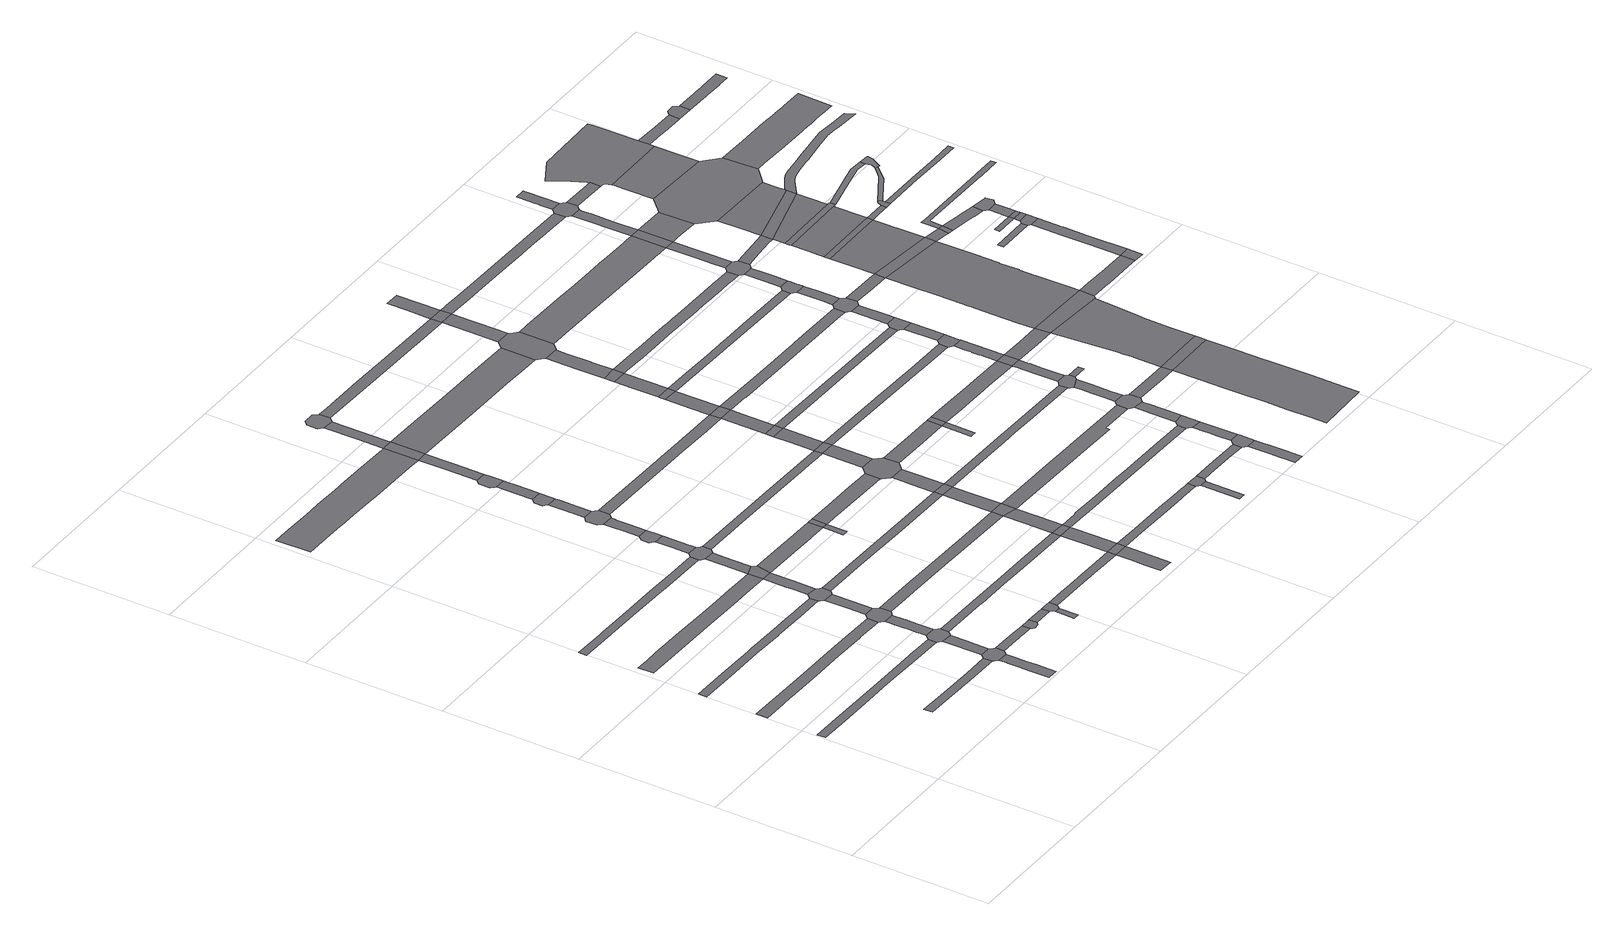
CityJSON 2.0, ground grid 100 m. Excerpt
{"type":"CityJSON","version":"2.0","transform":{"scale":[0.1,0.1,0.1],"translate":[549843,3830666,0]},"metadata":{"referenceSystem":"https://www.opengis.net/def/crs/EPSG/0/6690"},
"CityObjects":{
"road1":{"type":"Road","attributes":{"RoadStructureAttribute.sectionType":"1"},"geometry":[{"type":"MultiSurface","lod":"1","boundaries":[[[0,1,2,3,4,5,6,7,8,9,10,11,12,13,14,15]]]}]},
"road2":{"type":"Road","attributes":{"RoadStructureAttribute.sectionType":"1"},"geometry":[{"type":"MultiSurface","lod":"1","boundaries":[[[16,17,18,19,20,21,22,23,24,25,26,27,28,29,30,31,32,33]]]}]},
"road3":{"type":"Road","attributes":{"RoadStructureAttribute.sectionType":"1"},"geometry":[{"type":"MultiSurface","lod":"1","boundaries":[[[34,35,36,37,38,39,40,41,42]]]}]},
"road4":{"type":"Road","attributes":{"RoadStructureAttribute.sectionType":"1"},"geometry":[{"type":"MultiSurface","lod":"1","boundaries":[[[43,44,45,46,47,48,49,50,51,52,53,54,55,56,57,58,59,60,61,62,63,64,65]]]}]},
"road5":{"type":"Road","attributes":{"RoadStructureAttribute.sectionType":"1"},"geometry":[{"type":"MultiSurface","lod":"1","boundaries":[[[66,67,68,69,70,71,72,73,74,75,76,77,78,79,80,81,82,83]]]}]},
"road6":{"type":"Road","attributes":{"RoadStructureAttribute.sectionType":"1"},"geometry":[{"type":"MultiSurface","lod":"1","boundaries":[[[84,85,86,87,88,89,90,91,92,93,94,95,96,97,98]]]}]},
"road7":{"type":"Road","attributes":{"RoadStructureAttribute.sectionType":"1"},"geometry":[{"type":"MultiSurface","lod":"1","boundaries":[[[99,100,101,102,103,104,105,106,107,108,109,110,111,112]]]}]},
"road8":{"type":"Road","geometry":[{"type":"MultiSurface","lod":"1","boundaries":[[[113,114,42,41,115,116,99,112,117,118,119,120,121,122,123]]]}]},
"road9":{"type":"Road","attributes":{"RoadStructureAttribute.sectionType":"1"},"geometry":[{"type":"MultiSurface","lod":"1","boundaries":[[[124,125,126,127,113,123,128,129,130]]]}]},
"road10":{"type":"Road","geometry":[{"type":"MultiSurface","lod":"1","boundaries":[[[131,132,15,14,133,134,124,130,135,136,137,138,139]]]}]},
"road11":{"type":"Road","attributes":{"RoadStructureAttribute.sectionType":"1"},"geometry":[{"type":"MultiSurface","lod":"1","boundaries":[[[140,141,142,143,144,145,146,147,148,149,150,131,139,151,152,153,154,155,156]]]}]},
"road12":{"type":"Road","attributes":{"RoadStructureAttribute.sectionType":"1"},"geometry":[{"type":"MultiSurface","lod":"1","boundaries":[[[157,120,119,158,159,160,161]]]}]},
"road13":{"type":"Road","geometry":[{"type":"MultiSurface","lod":"1","boundaries":[[[162,163,33,32,164,140,156,165,166,167]]]}]},
"road14":{"type":"Road","attributes":{"RoadStructureAttribute.sectionType":"1"},"geometry":[{"type":"MultiSurface","lod":"1","boundaries":[[[168,169,170,162,167,171,172,173]]]}]},
"road15":{"type":"Road","geometry":[{"type":"MultiSurface","lod":"1","boundaries":[[[174,175,176,65,64,177,178,168,173,179,180,181,182,183,184]]]}]},
"road16":{"type":"Road","geometry":[{"type":"MultiSurface","lod":"1","boundaries":[[[185,161,160,186,187,188,189,190]]]}]},
"road17":{"type":"Road","attributes":{"RoadStructureAttribute.sectionType":"1"},"geometry":[{"type":"MultiSurface","lod":"1","boundaries":[[[82,191,192,193,194,174,184,195,196]]]}]},
"road18":{"type":"Road","attributes":{"RoadStructureAttribute.sectionType":"1"},"geometry":[{"type":"MultiSurface","lod":"1","boundaries":[[[190,189,197,198]]]}]},
"road19":{"type":"Road","geometry":[{"type":"MultiSurface","lod":"1","boundaries":[[[199,83,82,196,200]]]}]},
"road20":{"type":"Road","attributes":{"RoadStructureAttribute.sectionType":"1"},"geometry":[{"type":"MultiSurface","lod":"1","boundaries":[[[201,202,203,83,199,204,205]]]}]},
"road21":{"type":"Road","geometry":[{"type":"MultiSurface","lod":"1","boundaries":[[[206,207,208,209]]]}]},
"road22":{"type":"Road","attributes":{"function":"3","RoadStructureAttribute.sectionType":"1"},"geometry":[{"type":"MultiSurface","lod":"1","boundaries":[[[210,211,212,213,214,215,216,217,218,219,220,221,222,223,224,225,226,227,228,229,230,231,232,233]]]}]},
"road23":{"type":"Road","geometry":[{"type":"MultiSurface","lod":"1","boundaries":[[[234,235,98,97,236,201,205,237,238,239,240,241]]]}]},
"road24":{"type":"Road","geometry":[{"type":"MultiSurface","lod":"1","boundaries":[[[242,198,197,243,206,209,244,245]]]}]},
"road25":{"type":"Road","attributes":{"RoadStructureAttribute.sectionType":"1"},"geometry":[{"type":"MultiSurface","lod":"1","boundaries":[[[246,247,248,249,250,234,241]]]}]},
"road26":{"type":"Road","geometry":[{"type":"MultiSurface","lod":"1","boundaries":[[[251,252,253,254,255,249,248,256,257]]]}]},
"road27":{"type":"Road","attributes":{"RoadStructureAttribute.sectionType":"1"},"geometry":[{"type":"MultiSurface","lod":"1","boundaries":[[[258,259,260,251,257,261,262,263,264]]]}]},
"road28":{"type":"Road","attributes":{"RoadStructureAttribute.sectionType":"1"},"geometry":[{"type":"MultiSurface","lod":"1","boundaries":[[[265,266,267,268,137,136,269,270,271,272,273,274,275,276]]]}]},
"road29":{"type":"Road","attributes":{"RoadStructureAttribute.sectionType":"1"},"geometry":[{"type":"MultiSurface","lod":"1","boundaries":[[[277,278,200,196,279,280,281,282,283,284]]]}]},
"road30":{"type":"Road","geometry":[{"type":"MultiSurface","lod":"1","boundaries":[[[285,286,287,258,264,288,289,290]]]}]},
"road31":{"type":"Road","attributes":{"RoadStructureAttribute.sectionType":"1"},"geometry":[{"type":"MultiSurface","lod":"1","boundaries":[[[291,292,293,294,295,285,290,296,297,298]]]}]},
"road32":{"type":"Road","geometry":[{"type":"MultiSurface","lod":"1","boundaries":[[[299,300,301,302,303,291,298,304,305]]]}]},
"road33":{"type":"Road","attributes":{"RoadStructureAttribute.sectionType":"1"},"geometry":[{"type":"MultiSurface","lod":"1","boundaries":[[[306,307,308,309,310,311,166,165,312,313,314,315,316,317]]]}]},
"road34":{"type":"Road","attributes":{"RoadStructureAttribute.sectionType":"1"},"geometry":[{"type":"MultiSurface","lod":"1","boundaries":[[[318,319,320,321,322,323,324,245,244,325,326,327,328,329]]]}]},
"road35":{"type":"Road","attributes":{"RoadStructureAttribute.sectionType":"1"},"geometry":[{"type":"MultiSurface","lod":"1","boundaries":[[[330,331,299,305,332,333,334,335]]]}]},
"road36":{"type":"Road","geometry":[{"type":"MultiSurface","lod":"1","boundaries":[[[336,337,338,339,340,341,342,330,335]]]}]},
"road37":{"type":"Road","attributes":{"RoadStructureAttribute.sectionType":"1"},"geometry":[{"type":"MultiSurface","lod":"1","boundaries":[[[343,344,345,346,347,348,182,181,349,350,351,352,353,354]]]}]},
"road38":{"type":"Road","geometry":[{"type":"MultiSurface","lod":"1","boundaries":[[[283,355,356,357,358]]]}]},
"road39":{"type":"Road","attributes":{"RoadStructureAttribute.sectionType":"1"},"geometry":[{"type":"MultiSurface","lod":"1","boundaries":[[[232,359,360,361,339,338,362,363,364,365,366,367]]]}]},
"road40":{"type":"Road","geometry":[{"type":"MultiSurface","lod":"1","boundaries":[[[284,283,358,368]]]}]},
"road41":{"type":"Road","geometry":[{"type":"MultiSurface","lod":"1","boundaries":[[[233,232,367,369]]]}]},
"road42":{"type":"Road","attributes":{"RoadStructureAttribute.sectionType":"1"},"geometry":[{"type":"MultiSurface","lod":"1","boundaries":[[[370,371,372,373,374,239,238,375,376,377,378,379,380,381]]]}]},
"road43":{"type":"Road","attributes":{"function":"2","RoadStructureAttribute.sectionType":"1"},"geometry":[{"type":"MultiSurface","lod":"1","boundaries":[[[328,382,383,384,385,386,387,388]]]}]},
"road44":{"type":"Road","attributes":{"RoadStructureAttribute.sectionType":"1"},"geometry":[{"type":"MultiSurface","lod":"1","boundaries":[[[389,390,233,369,391,392,393]]]}]},
"road45":{"type":"Road","geometry":[{"type":"MultiSurface","lod":"1","boundaries":[[[329,328,388,394]]]}]},
"road46":{"type":"Road","geometry":[{"type":"MultiSurface","lod":"1","boundaries":[[[395,396,397,398,399,389,393,400,401,402]]]}]},
"road47":{"type":"Road","attributes":{"function":"2","RoadStructureAttribute.sectionType":"1"},"geometry":[{"type":"MultiSurface","lod":"1","boundaries":[[[275,403,404,329,394,405,406,407]]]}]},
"road48":{"type":"Road","attributes":{"RoadStructureAttribute.sectionType":"1"},"geometry":[{"type":"MultiSurface","lod":"1","boundaries":[[[408,409,410,411,412,368,358,413,414,415,416,417]]]}]},
"road49":{"type":"Road","geometry":[{"type":"MultiSurface","lod":"1","boundaries":[[[276,275,407,418]]]}]},
"road50":{"type":"Road","attributes":{"RoadStructureAttribute.sectionType":"1"},"geometry":[{"type":"MultiSurface","lod":"1","boundaries":[[[419,420,421,289,288,422,423,424,425,426,427,428,429,430]]]}]},
"road51":{"type":"Road","attributes":{"function":"2","RoadStructureAttribute.sectionType":"1"},"geometry":[{"type":"MultiSurface","lod":"1","boundaries":[[[316,431,432,276,418,433,434,435,436,437]]]}]},
"road52":{"type":"Road","geometry":[{"type":"MultiSurface","lod":"1","boundaries":[[[317,316,437,438]]]}]},
"road53":{"type":"Road","attributes":{"function":"2","RoadStructureAttribute.sectionType":"1"},"geometry":[{"type":"MultiSurface","lod":"1","boundaries":[[[353,439,317,438,440,441,442,443]]]}]},
"road54":{"type":"Road","geometry":[{"type":"MultiSurface","lod":"1","boundaries":[[[354,353,443,444]]]}]},
"road55":{"type":"Road","attributes":{"function":"2","RoadStructureAttribute.sectionType":"1"},"geometry":[{"type":"MultiSurface","lod":"1","boundaries":[[[445,446,447,354,444,448,449]]]}]},
"road56":{"type":"Road","attributes":{"RoadStructureAttribute.sectionType":"1"},"geometry":[{"type":"MultiSurface","lod":"1","boundaries":[[[450,451,452,453,454,455,394,388,456,457,458,459,460,461,462,463,464,465,466,467]]]}]},
"road57":{"type":"Road","geometry":[{"type":"MultiSurface","lod":"1","boundaries":[[[468,417,416,469,470,445,449,471,472,473,474,475,476,477]]]}]},
"road58":{"type":"Road","attributes":{"function":"3","RoadStructureAttribute.sectionType":"1"},"geometry":[{"type":"MultiSurface","lod":"1","boundaries":[[[478,479,480,369,367,481,482,483,484,485,486,487]]]}]},
"road59":{"type":"Road","attributes":{"function":"2","RoadStructureAttribute.sectionType":"1"},"geometry":[{"type":"MultiSurface","lod":"1","boundaries":[[[380,488,468,477,489,490]]]}]},
"road60":{"type":"Road","geometry":[{"type":"MultiSurface","lod":"1","boundaries":[[[491,381,380,490]]]}]},
"road61":{"type":"Road","attributes":{"function":"2","RoadStructureAttribute.sectionType":"1"},"geometry":[{"type":"MultiSurface","lod":"1","boundaries":[[[492,493,494,495,496,497,381,491]]]}]},
"road62":{"type":"Road","geometry":[{"type":"MultiSurface","lod":"1","boundaries":[[[498,499,495,494]]]}]},
"road63":{"type":"Road","attributes":{"RoadStructureAttribute.sectionType":"1"},"geometry":[{"type":"MultiSurface","lod":"1","boundaries":[[[500,501,502,503,504,505,401,400,506,507,508,509,510,511,512,513]]]}]},
"road64":{"type":"Road","attributes":{"function":"2","RoadStructureAttribute.sectionType":"1"},"geometry":[{"type":"MultiSurface","lod":"1","boundaries":[[[429,514,499,498,515,516,517]]]}]},
"road65":{"type":"Road","attributes":{"RoadStructureAttribute.sectionType":"1"},"geometry":[{"type":"MultiSurface","lod":"1","boundaries":[[[518,519,520,521,522,523,524,418,407,525,526,527,528,529]]]}]},
"road66":{"type":"Road","geometry":[{"type":"MultiSurface","lod":"1","boundaries":[[[430,429,517,530]]]}]},
"road67":{"type":"Road","attributes":{"RoadStructureAttribute.sectionType":"1"},"geometry":[{"type":"MultiSurface","lod":"1","boundaries":[[[531,532,533,534,535]]]}]},
"road68":{"type":"Road","attributes":{"RoadStructureAttribute.sectionType":"1"},"geometry":[{"type":"MultiSurface","lod":"1","boundaries":[[[536,474,473,537,538,539,540]]]}]},
"road69":{"type":"Road","geometry":[{"type":"MultiSurface","lod":"1","boundaries":[[[541,542,543,467,466,531,535,544,545]]]}]},
"road70":{"type":"Road","attributes":{"function":"2","RoadStructureAttribute.sectionType":"1"},"geometry":[{"type":"MultiSurface","lod":"1","boundaries":[[[546,547,430,530,548,549,550]]]}]},
"road71":{"type":"Road","attributes":{"RoadStructureAttribute.sectionType":"1"},"geometry":[{"type":"MultiSurface","lod":"1","boundaries":[[[551,552,553,554,555,556,557,558,438,437,559,560,561,562,563,564,565]]]}]},
"road72":{"type":"Road","geometry":[{"type":"MultiSurface","lod":"1","boundaries":[[[566,567,546,550,568]]]}]},
"road73":{"type":"Road","attributes":{"function":"2","RoadStructureAttribute.sectionType":"1"},"geometry":[{"type":"MultiSurface","lod":"1","boundaries":[[[569,570,571,566,568]]]}]},
"road74":{"type":"Road","geometry":[{"type":"MultiSurface","lod":"1","boundaries":[[[539,572,573,574,575]]]}]},
"road75":{"type":"Road","geometry":[{"type":"MultiSurface","lod":"1","boundaries":[[[576,577,570,569]]]}]},
"road76":{"type":"Road","attributes":{"RoadStructureAttribute.sectionType":"1"},"geometry":[{"type":"MultiSurface","lod":"1","boundaries":[[[578,579,580,581,582,444,443,583,584,585,586,587,588]]]}]},
"road77":{"type":"Road","geometry":[{"type":"MultiSurface","lod":"1","boundaries":[[[540,539,575,589]]]}]},
"road78":{"type":"Road","attributes":{"function":"2","RoadStructureAttribute.sectionType":"1"},"geometry":[{"type":"MultiSurface","lod":"1","boundaries":[[[590,591,577,576,592,593,594,595]]]}]},
"road79":{"type":"Road","attributes":{"RoadStructureAttribute.sectionType":"1"},"geometry":[{"type":"MultiSurface","lod":"1","boundaries":[[[596,545,544,597,598,599,600]]]}]},
"road80":{"type":"Road","geometry":[{"type":"MultiSurface","lod":"1","boundaries":[[[601,602,487,486,603,604,590,595,605,606,607,608,609,610,611,612]]]}]},
"road81":{"type":"Road","attributes":{"RoadStructureAttribute.sectionType":"1"},"geometry":[{"type":"MultiSurface","lod":"1","boundaries":[[[613,614,615,616,491,490,617,618,619,620,621]]]}]},
"road82":{"type":"Road","attributes":{"function":"2","RoadStructureAttribute.sectionType":"1"},"geometry":[{"type":"MultiSurface","lod":"1","boundaries":[[[512,622,601,612,623,624,625]]]}]},
"road83":{"type":"Road","attributes":{"RoadStructureAttribute.sectionType":"1"},"geometry":[{"type":"MultiSurface","lod":"1","boundaries":[[[626,627,628,629,630,631,632,633,634,635,636]]]}]},
"road84":{"type":"Road","geometry":[{"type":"MultiSurface","lod":"1","boundaries":[[[637,638,639,640,600,599,641,631,630]]]}]},
"road85":{"type":"Road","geometry":[{"type":"MultiSurface","lod":"1","boundaries":[[[513,512,625,642]]]}]},
"road86":{"type":"Road","attributes":{"RoadStructureAttribute.sectionType":"1"},"geometry":[{"type":"MultiSurface","lod":"1","boundaries":[[[643,644,645,646,498,494,647,648,649,650,651,652]]]}]},
"road87":{"type":"Road","attributes":{"function":"2","RoadStructureAttribute.sectionType":"1"},"geometry":[{"type":"MultiSurface","lod":"1","boundaries":[[[653,654,513,642,655,656,657]]]}]},
"road88":{"type":"Road","attributes":{"RoadStructureAttribute.sectionType":"1"},"geometry":[{"type":"MultiSurface","lod":"1","boundaries":[[[658,659,660,661,639,638,662,663,664]]]}]},
"road89":{"type":"Road","attributes":{"RoadStructureAttribute.sectionType":"1"},"geometry":[{"type":"MultiSurface","lod":"1","boundaries":[[[665,666,667,589,575,668,669,670,671,672,673,674,675,676,677,678]]]}]},
"road90":{"type":"Road","geometry":[{"type":"MultiSurface","lod":"1","boundaries":[[[679,680,681,529,528,682,658,664]]]}]},
"road91":{"type":"Road","attributes":{"RoadStructureAttribute.sectionType":"1"},"geometry":[{"type":"MultiSurface","lod":"1","boundaries":[[[683,684,685,686,687,688,530,517,689,690,691,692,693,694,695,696]]]}]},
"road92":{"type":"Road","attributes":{"RoadStructureAttribute.sectionType":"1"},"geometry":[{"type":"MultiSurface","lod":"1","boundaries":[[[697,698,680,679,699,700,701,702,703,704]]]}]},
"road93":{"type":"Road","attributes":{"RoadStructureAttribute.sectionType":"1"},"geometry":[{"type":"MultiSurface","lod":"1","boundaries":[[[705,706,707,708,709,568,550,710,711,712,713]]]}]},
"road94":{"type":"Road","geometry":[{"type":"MultiSurface","lod":"1","boundaries":[[[714,715,716,565,564,697,704,717,718,719]]]}]},
"road95":{"type":"Road","attributes":{"RoadStructureAttribute.sectionType":"1"},"geometry":[{"type":"MultiSurface","lod":"1","boundaries":[[[720,721,722,723,724,725,726,727,728,729,714,719]]]}]},
"road96":{"type":"Road","attributes":{"RoadStructureAttribute.sectionType":"1"},"geometry":[{"type":"MultiSurface","lod":"1","boundaries":[[[730,731,732,733,734,735,736,737,738,739,740,741,742,743,744,745,576,569,746,747,748,749,750,751,752,753,754,755,756,757,758,759,760]]]}]},
"road97":{"type":"Road","geometry":[{"type":"MultiSurface","lod":"1","boundaries":[[[761,762,763,588,587,764,726,725,765,766,767,768,769]]]}]},
"road98":{"type":"Road","attributes":{"RoadStructureAttribute.sectionType":"1"},"geometry":[{"type":"MultiSurface","lod":"1","boundaries":[[[677,770,771,772,773,774,761,769,775,776,777,778,779,780]]]}]},
"road99":{"type":"Road","geometry":[{"type":"MultiSurface","lod":"1","boundaries":[[[781,782,767,766]]]}]},
"road100":{"type":"Road","geometry":[{"type":"MultiSurface","lod":"1","boundaries":[[[783,678,677,780,784,785]]]}]},
"road101":{"type":"Road","attributes":{"RoadStructureAttribute.sectionType":"1"},"geometry":[{"type":"MultiSurface","lod":"1","boundaries":[[[786,787,788,718,717,789,790,791,792,793]]]}]},
"road102":{"type":"Road","attributes":{"RoadStructureAttribute.sectionType":"1"},"geometry":[{"type":"MultiSurface","lod":"1","boundaries":[[[794,795,796,797,798,799,800,801,802,783,785]]]}]},
"road103":{"type":"Road","attributes":{"function":"3","RoadStructureAttribute.sectionType":"1"},"geometry":[{"type":"MultiSurface","lod":"1","boundaries":[[[803,804,805,806,807,808,809,810,811,812,813,814,609,608,815,816,817,818,819,820,821,822,823,824,825]]]}]},
"road104":{"type":"Road","geometry":[{"type":"MultiSurface","lod":"1","boundaries":[[[826,827,828,829,830,621,620,831,795,794]]]}]},
"road105":{"type":"Road","attributes":{"RoadStructureAttribute.sectionType":"1"},"geometry":[{"type":"MultiSurface","lod":"1","boundaries":[[[832,833,834,829,828]]]}]},
"road106":{"type":"Road","attributes":{"RoadStructureAttribute.sectionType":"1"},"geometry":[{"type":"MultiSurface","lod":"1","boundaries":[[[835,836,837,838,839,840,841,842,642,625,843,844,845,846,847,848,849,850,851,852]]]}]},
"road107":{"type":"Road","geometry":[{"type":"MultiSurface","lod":"1","boundaries":[[[853,854,855,652,651,856,834,833]]]}]},
"road108":{"type":"Road","attributes":{"function":"1"},"geometry":[{"type":"MultiSurface","lod":"1","boundaries":[[[857,858,859,860,861,862,863,792,864,865,866,867,868,869,870,871,872]]]}]},
"road109":{"type":"Road","attributes":{"RoadStructureAttribute.sectionType":"1"},"geometry":[{"type":"MultiSurface","lod":"1","boundaries":[[[873,784,780,874,875,876]]]}]},
"road110":{"type":"Road","attributes":{"RoadStructureAttribute.sectionType":"1"},"geometry":[{"type":"MultiSurface","lod":"1","boundaries":[[[877,854,853,878,879]]]}]},
"road111":{"type":"Road","geometry":[{"type":"MultiSurface","lod":"1","boundaries":[[[880,881,696,695,882,877,879,883,884,885]]]}]},
"road112":{"type":"Road","geometry":[{"type":"MultiSurface","lod":"1","boundaries":[[[886,887,793,792,863]]]}]},
"road113":{"type":"Road","attributes":{"RoadStructureAttribute.sectionType":"1"},"geometry":[{"type":"MultiSurface","lod":"1","boundaries":[[[888,889,890,891,880,885]]]}]},
"road114":{"type":"Road","geometry":[{"type":"MultiSurface","lod":"1","boundaries":[[[892,893,894,895,896,897,898,899,713,712,900,901,890,889]]]}]},
"road115":{"type":"Road","attributes":{"function":"1"},"geometry":[{"type":"MultiSurface","lod":"1","boundaries":[[[875,902,903,904,905,906,793,887,907,908,909,910,911,912,913]]]}]},
"road116":{"type":"Road","attributes":{"RoadStructureAttribute.sectionType":"1"},"geometry":[{"type":"MultiSurface","lod":"1","boundaries":[[[914,915,916,917,918,897,896]]]}]},
"road117":{"type":"Road","geometry":[{"type":"MultiSurface","lod":"1","boundaries":[[[919,920,921,922,760,759,917,916,923,924,925]]]}]},
"road118":{"type":"Road","attributes":{"RoadStructureAttribute.sectionType":"1"},"geometry":[{"type":"MultiSurface","lod":"1","boundaries":[[[926,927,884,883,928,929,930,931]]]}]},
"road119":{"type":"Road","geometry":[{"type":"MultiSurface","lod":"1","boundaries":[[[876,875,913,932,933]]]}]},
"road120":{"type":"Road","attributes":{"RoadStructureAttribute.sectionType":"1"},"geometry":[{"type":"MultiSurface","lod":"1","boundaries":[[[824,934,935,936,937,920,919,938,939]]]}]},
"road121":{"type":"Road","geometry":[{"type":"MultiSurface","lod":"1","boundaries":[[[825,824,939,940]]]}]},
"road122":{"type":"Road","attributes":{"RoadStructureAttribute.sectionType":"1"},"geometry":[{"type":"MultiSurface","lod":"1","boundaries":[[[941,942,925,924,943,944,945]]]}]},
"road123":{"type":"Road","attributes":{"function":"1"},"geometry":[{"type":"MultiSurface","lod":"1","boundaries":[[[946,947,948,949,950,951,952,953,876,933,954,955,956,957,958,959,960,961,962,963,964]]]}]},
"road124":{"type":"Road","attributes":{"RoadStructureAttribute.sectionType":"1"},"geometry":[{"type":"MultiSurface","lod":"1","boundaries":[[[965,966,967,968,969,970,825,940,971,972,973,974,975,976]]]}]},
"road125":{"type":"Road","attributes":{"function":"3","RoadStructureAttribute.sectionType":"1"},"geometry":[{"type":"MultiSurface","lod":"1","boundaries":[[[977,978,940,939,979,980,981,982,983]]]}]},
"road126":{"type":"Road","geometry":[{"type":"MultiSurface","lod":"1","boundaries":[[[984,852,851,965,976,985,986,987,988,989]]]}]},
"road127":{"type":"Road","geometry":[{"type":"MultiSurface","lod":"1","boundaries":[[[931,930,946,964,990]]]}]},
"road128":{"type":"Road","attributes":{"RoadStructureAttribute.sectionType":"1"},"geometry":[{"type":"MultiSurface","lod":"1","boundaries":[[[991,992,993,994,995,996,997,998,999,984,989]]]}]},
"road129":{"type":"Road","attributes":{"function":"1","RoadStructureAttribute.sectionType":"7"},"geometry":[{"type":"MultiSurface","lod":"1","boundaries":[[[1000,1001,931,990,1002,1003,1004,1005,1006,1007,1008]]]}]},
"road130":{"type":"Road","geometry":[{"type":"MultiSurface","lod":"1","boundaries":[[[1009,1000,1008,1010]]]}]},
"road131":{"type":"Road","attributes":{"RoadStructureAttribute.sectionType":"1"},"geometry":[{"type":"MultiSurface","lod":"1","boundaries":[[[1011,1012,987,986,1013,1014,1015]]]}]},
"road132":{"type":"Road","attributes":{"RoadStructureAttribute.sectionType":"1"},"geometry":[{"type":"MultiSurface","lod":"1","boundaries":[[[1016,1017,933,932,1018,1019,1020,1021,1022]]]}]},
"road133":{"type":"Road","attributes":{"function":"1"},"geometry":[{"type":"MultiSurface","lod":"1","boundaries":[[[1023,1024,1025,1026,1027,1028,1029,1030,1031,1009,1010]]]}]},
"road134":{"type":"Road","geometry":[{"type":"MultiSurface","lod":"1","boundaries":[[[1032,1033,1034,1035,1036,1037,1028,1027,1038,1039,1040]]]}]},
"road135":{"type":"Road","geometry":[{"type":"MultiSurface","lod":"1","boundaries":[[[1041,1042,945,1043,1036,1035]]]}]},
"road136":{"type":"Road","geometry":[{"type":"MultiSurface","lod":"1","boundaries":[[[1044,941,945,1042]]]}]},
"road137":{"type":"Road","attributes":{"function":"1","RoadStructureAttribute.sectionType":"7"},"geometry":[{"type":"MultiSurface","lod":"1","boundaries":[[[1045,1046,941,1044,1047,1048,1049]]]}]},
"road138":{"type":"Road","attributes":{"RoadStructureAttribute.sectionType":"1"},"geometry":[{"type":"MultiSurface","lod":"1","boundaries":[[[990,964,1050,1051,1052]]]}]},
"road139":{"type":"Road","geometry":[{"type":"MultiSurface","lod":"1","boundaries":[[[1052,1051,1053,1054]]]}]},
"road140":{"type":"Road","geometry":[{"type":"MultiSurface","lod":"1","boundaries":[[[1055,1056,1057,983,982,1058,1045,1049,1059,1060,1061]]]}]},
"road141":{"type":"Road","geometry":[{"type":"MultiSurface","lod":"1","boundaries":[[[1022,1021,1062,1063,1064,1065]]]}]},
"road142":{"type":"Road","attributes":{"RoadStructureAttribute.sectionType":"1"},"geometry":[{"type":"MultiSurface","lod":"1","boundaries":[[[1066,1067,1068,1069]]]}]},
"road143":{"type":"Road","attributes":{"RoadStructureAttribute.sectionType":"1"},"geometry":[{"type":"MultiSurface","lod":"1","boundaries":[[[1070,1071,1010,1008,1072,1073,1074,1075,1076]]]}]},
"road144":{"type":"Road","geometry":[{"type":"MultiSurface","lod":"1","boundaries":[[[1077,1078,1079,1080,1081,1082,1083,1084,1055,1061]]]}]},
"road145":{"type":"Road","geometry":[{"type":"MultiSurface","lod":"1","boundaries":[[[1085,1086,1087,1088,1089,1090,1091,1092,1093,1015,1014,1094,1095,1079,1078,1096,1097]]]}]},
"road146":{"type":"Road","attributes":{"RoadStructureAttribute.sectionType":"1"},"geometry":[{"type":"MultiSurface","lod":"1","boundaries":[[[1098,1099,1100,1101,1102,1103,1104,1105,1106,1107,1022,1065]]]}]},
"road147":{"type":"Road","attributes":{"RoadStructureAttribute.sectionType":"1"},"geometry":[{"type":"MultiSurface","lod":"1","boundaries":[[[1108,1109,1110,1111,1112,1054,1053,1113,1114,1115,1116,1117,1118,1119]]]}]},
"road148":{"type":"Road","geometry":[{"type":"MultiSurface","lod":"1","boundaries":[[[1120,1121,1122,1123,1124,1125]]]}]},
"road149":{"type":"Road","geometry":[{"type":"MultiSurface","lod":"1","boundaries":[[[1126,1127,1128,1129,1130,1131,1076,1075,1132,1133,1134,1135,1136,1137]]]}]},
"road150":{"type":"Road","geometry":[{"type":"MultiSurface","lod":"1","boundaries":[[[1138,1139,1140,1069,1068,1102,1101]]]}]},
"road151":{"type":"Road","attributes":{"RoadStructureAttribute.sectionType":"1"},"geometry":[{"type":"MultiSurface","lod":"1","boundaries":[[[1141,1125,1142,1139,1138]]]}]},
"road152":{"type":"Road","geometry":[{"type":"MultiSurface","lod":"1","boundaries":[[[1143,1120,1125,1141]]]}]},
"road153":{"type":"Road","attributes":{"RoadStructureAttribute.sectionType":"1"},"geometry":[{"type":"MultiSurface","lod":"1","boundaries":[[[1144,1145,1146,1147,1148,1149,1120,1143]]]}]},
"road154":{"type":"Road","attributes":{"RoadStructureAttribute.sectionType":"1"},"geometry":[{"type":"MultiSurface","lod":"1","boundaries":[[[1150,1151,1152,1040,1039,1153,1154,1155,1156,1157]]]}]},
"road155":{"type":"Road","geometry":[{"type":"MultiSurface","lod":"1","boundaries":[[[1158,1119,1118,1146,1145,1159,1160,1161]]]}]},
"road156":{"type":"Road","attributes":{"RoadStructureAttribute.sectionType":"1"},"geometry":[{"type":"MultiSurface","lod":"1","boundaries":[[[1162,1163,1164,1126,1137,1165,1166,1167,1168,1169]]]}]},
"road157":{"type":"Road","attributes":{"RoadStructureAttribute.sectionType":"1"},"geometry":[{"type":"MultiSurface","lod":"1","boundaries":[[[1170,1171,1172,1173,1174,1175,1052,1054,1176,1177,1178,1179,1180,1181,1182]]]}]},
"road158":{"type":"Road","attributes":{"RoadStructureAttribute.sectionType":"1"},"geometry":[{"type":"MultiSurface","lod":"1","boundaries":[[[1183,1184,1185,1186,1133,1132,1187,1188,1189,1190,1191]]]}]},
"road159":{"type":"Road","attributes":{"RoadStructureAttribute.sectionType":"1"},"geometry":[{"type":"MultiSurface","lod":"1","boundaries":[[[1192,1193,1194,1097,1096,1195,1196,1197,1198,1199,1200,1201]]]}]},
"road160":{"type":"Road","geometry":[{"type":"MultiSurface","lod":"1","boundaries":[[[1202,1203,1157,1156,1204,1205,1206,1207,1162,1169,1208,1209,1210,1211]]]}]},
"road161":{"type":"Road","attributes":{"RoadStructureAttribute.sectionType":"1"},"geometry":[{"type":"MultiSurface","lod":"1","boundaries":[[[1212,1213,1214,1215,1216,1217,1218,1219,1220,1221,1222,1223,1224,1225,1226,1227,1228,1229,1230,1044,1042,1231,1232,1233,1234,1235,1236,1237,1238,1239,1240,1241,1242,1243,1244,1245,1246,1247,1248,1249,1250,1251,1252]]]}]},
"road162":{"type":"Road","attributes":{"function":"3","RoadStructureAttribute.sectionType":"1"},"geometry":[{"type":"MultiSurface","lod":"1","boundaries":[[[1253,1254,1255,1256,1257,1258,1259,1260,1261,1262,1060,1059,1263,1264,1265,1266,1267,1268,1269,1270,1271,1272,1273,1274]]]}]},
"road163":{"type":"Road","geometry":[{"type":"MultiSurface","lod":"1","boundaries":[[[1275,1276,1277,1278,1201,1200,1279,1280]]]}]},
"road164":{"type":"Road","attributes":{"RoadStructureAttribute.sectionType":"1"},"geometry":[{"type":"MultiSurface","lod":"1","boundaries":[[[1281,1282,1283,1284,1280,1279,1285,1286,1287,1288,1289,1290,1291,1292,1293]]]}]}
},
"vertices":[
[1139,882,0],[1123,883,0],[971,884,0],[831,886,0],[541,890,0],[276,893,0],[20,896,0],[20,836,0],[244,833,0],[474,831,0],[727,829,0],[831,827,0],[1067,823,0],[1233,820,0],[1281,819,0],[1280,880,0],
[1064,1324,0],[831,1328,0],[828,1328,0],[826,1328,0],[512,1332,0],[198,1336,0],[15,1339,0],[15,1258,0],[198,1256,0],[273,1255,0],[289,1255,0],[536,1252,0],[574,1252,0],[827,1249,0],[1068,1245,0],[1079,1245,0],[1276,1242,0],[1276,1321,0],
[1095,477,0],[835,482,0],[610,488,0],[614,427,0],[835,421,0],[1042,418,0],[1218,416,0],[1289,414,0],[1282,476,0],
[1222,1742,0],[1154,1743,0],[1106,1744,0],[1096,1744,0],[1041,1745,0],[822,1747,0],[615,1751,0],[560,1752,0],[549,1752,0],[527,1753,0],[470,1753,0],[467,1754,0],[281,1757,0],[11,1760,0],[11,1700,0],[286,1696,0],[580,1692,0],[823,1687,0],[825,1687,0],[827,1687,0],[1074,1683,0],[1276,1681,0],[1272,1742,0],
[1047,2214,0],[1027,2214,0],[1026,2214,0],[818,2217,0],[521,2223,0],[256,2227,0],[155,2228,0],[54,2230,0],[58,2120,0],[338,2116,0],[628,2112,0],[631,2112,0],[633,2112,0],[819,2109,0],[1005,2105,0],[1115,2103,0],[1300,2100,0],[1299,2210,0],
[1046,2615,0],[814,2619,0],[539,2624,0],[274,2627,0],[238,2628,0],[0,2632,0],[1,2572,0],[284,2568,0],[561,2564,0],[814,2559,0],[848,2557,0],[898,2556,0],[1061,2555,0],[1264,2551,0],[1267,2612,0],
[1319,384,0],[1319,334,0],[1319,317,0],[1320,232,0],[1321,163,0],[1322,74,0],[1323,21,0],[1404,20,0],[1404,22,0],[1403,73,0],[1401,164,0],[1399,237,0],[1398,307,0],[1396,381,0],
[1312,506,0],[1292,485,0],[1298,405,0],[1317,386,0],[1397,383,0],[1416,404,0],[1425,414,0],[1422,474,0],[1413,484,0],[1393,506,0],[1392,507,0],
[1310,791,0],[1311,648,0],[1312,642,0],[1312,522,0],[1391,648,0],[1391,657,0],[1390,785,0],
[1309,911,0],[1288,889,0],[1291,809,0],[1293,808,0],[1410,807,0],[1418,817,0],[1419,877,0],[1409,887,0],[1389,908,0],
[1306,1210,0],[1307,1166,0],[1307,1141,0],[1308,1118,0],[1308,1117,0],[1308,1082,0],[1309,1047,0],[1309,1045,0],[1309,982,0],[1309,953,0],[1309,932,0],[1389,931,0],[1388,1018,0],[1388,1067,0],[1388,1117,0],[1388,1141,0],[1387,1210,0],
[1586,471,0],[1646,410,0],[1649,410,0],[1717,409,0],[1718,469,0],
[1306,1353,0],[1286,1332,0],[1287,1231,0],[1419,1239,0],[1417,1320,0],[1386,1352,0],
[1304,1651,0],[1305,1477,0],[1305,1426,0],[1385,1426,0],[1384,1508,0],[1383,1646,0],
[1302,1775,0],[1282,1753,0],[1281,1751,0],[1284,1673,0],[1302,1654,0],[1391,1654,0],[1403,1666,0],[1413,1677,0],[1410,1738,0],[1402,1746,0],[1382,1766,0],
[1776,468,0],[1728,397,0],[1738,386,0],[1776,390,0],[1796,408,0],[1797,468,0],
[1301,1967,0],[1301,1927,0],[1302,1879,0],[1302,1814,0],[1381,1939,0],[1381,2099,0],
[1943,406,0],[1940,466,0],
[1379,2237,0],[1406,2209,0],
[1296,2521,0],[1297,2393,0],[1297,2383,0],[1377,2377,0],[1376,2518,0],
[1962,377,0],[1958,237,0],[2004,236,0],[2005,376,0],
[1252,4861,0],[1017,4864,0],[791,4868,0],[767,4869,0],[766,4869,0],[721,4870,0],[526,4873,0],[398,4875,0],[231,4878,0],[158,4880,0],[59,4881,0],[54,4882,0],[59,4631,0],[282,4627,0],[394,4626,0],[410,4625,0],[546,4623,0],[717,4620,0],[720,4620,0],[794,4616,0],[1009,4613,0],[1207,4611,0],[1275,4608,0],[1272,4860,0],
[1294,2641,0],[1274,2619,0],[1276,2540,0],[1398,2540,0],[1406,2549,0],[1407,2610,0],[1395,2619,0],[1375,2637,0],
[1966,466,0],[1962,387,0],[2026,405,0],[2027,465,0],
[1374,2682,0],[1374,2684,0],[1372,2883,0],[1292,2882,0],[1293,2763,0],
[1290,3000,0],[1269,2979,0],[1261,2970,0],[1261,2910,0],[1272,2900,0],[1371,2932,0],[1371,3001,0],
[1287,3260,0],[1287,3182,0],[1288,3126,0],[1370,3125,0],[1369,3222,0],[1369,3224,0],[1369,3258,0],
[2380,863,0],[2062,867,0],[1791,872,0],[1540,875,0],[1640,813,0],[1772,811,0],[1803,810,0],[2050,807,0],[2263,803,0],[2505,800,0],[2687,798,0],[2688,859,0],
[1855,2202,0],[1561,2206,0],[1613,2096,0],[1617,2096,0],[1836,2091,0],[1868,2091,0],[1980,2089,0],[1981,2200,0],
[1286,3400,0],[1255,3372,0],[1259,3291,0],[1400,3287,0],[1398,3368,0],[1368,3397,0],
[1285,3662,0],[1285,3643,0],[1287,3535,0],[1287,3505,0],[1287,3502,0],[1367,3503,0],[1365,3636,0],[1365,3663,0],
[1284,3776,0],[1265,3758,0],[1256,3748,0],[1257,3687,0],[1268,3678,0],[1364,3694,0],[1364,3777,0],
[2426,1303,0],[2124,1308,0],[1938,1311,0],[1864,1313,0],[1762,1314,0],[1551,1317,0],[1585,1237,0],[1723,1234,0],[2036,1230,0],[2358,1224,0],[2685,1218,0],[2684,1299,0],
[2562,457,0],[2435,460,0],[2406,460,0],[2305,461,0],[2196,463,0],[2168,463,0],[2066,464,0],[2209,402,0],[2484,398,0],[2691,394,0],[2692,394,0],[2691,456,0],
[1283,4040,0],[1284,3895,0],[1364,3848,0],[1364,3975,0],[1363,3998,0],[1362,4041,0],
[1362,4067,0],[1361,4143,0],[1360,4182,0],[1279,4180,0],[1250,4151,0],[1253,4070,0],[1273,4050,0],
[2389,1723,0],[2355,1723,0],[2353,1723,0],[2033,1727,0],[1720,1733,0],[1480,1737,0],[1759,1672,0],[2175,1665,0],[2511,1660,0],[2679,1657,0],[2680,1657,0],[2679,1718,0],
[1977,1942,0],[2000,1942,0],[2022,1942,0],[2022,2089,0],
[1275,4584,0],[1276,4453,0],[1277,4410,0],[1359,4263,0],[1357,4409,0],[1357,4454,0],[1356,4463,0],[1356,4498,0],[1355,4608,0],
[2024,2199,0],
[1353,4860,0],
[2291,2596,0],[2005,2600,0],[1794,2603,0],[1441,2609,0],[1440,2609,0],[1722,2544,0],[2045,2539,0],[2389,2535,0],[2560,2532,0],[2583,2531,0],[2672,2530,0],[2671,2590,0],
[2693,285,0],[2694,177,0],[2695,69,0],[2804,66,0],[2805,178,0],[2803,384,0],[2803,395,0],
[1267,5292,0],[1270,5059,0],[1352,4909,0],[1350,5087,0],[1349,5288,0],
[2802,454,0],
[1266,5431,0],[1247,5413,0],[1235,5402,0],[1237,5322,0],[1248,5311,0],[1379,5319,0],[1376,5399,0],[1348,5431,0],
[2690,611,0],[2691,465,0],[2800,635,0],[2799,784,0],[2799,796,0],
[2573,2190,0],[2556,2191,0],[2549,2191,0],[2445,2193,0],[2213,2196,0],[2041,2089,0],[2113,2088,0],[2362,2084,0],[2626,2079,0],[2625,2190,0],
[2798,853,0],
[2308,3354,0],[1819,3361,0],[1444,3366,0],[1438,3286,0],[1440,3286,0],[1768,3281,0],[2043,3277,0],[2044,3277,0],[2228,3274,0],[2504,3270,0],[2664,3268,0],[2662,3351,0],
[2686,1056,0],[2687,868,0],[2796,1030,0],[2796,1038,0],[2795,1084,0],[2795,1137,0],[2795,1190,0],
[2794,1299,0],
[2682,1470,0],[2792,1496,0],[2791,1644,0],[2791,1653,0],[2790,1654,0],
[2790,1714,0],
[2677,2024,0],[2678,1875,0],[2678,1728,0],[2788,1916,0],[2786,2025,0],
[3562,442,0],[3551,442,0],[3524,443,0],[3438,444,0],[3278,448,0],[3003,451,0],[2987,392,0],[3165,389,0],[3201,388,0],[3390,385,0],[3444,384,0],[3475,384,0],[3486,384,0],[3542,383,0],[3548,383,0],[3597,382,0],[3599,382,0],[3599,442,0],
[2676,2239,0],[2630,2074,0],[2672,2030,0],[2792,2031,0],[2834,2071,0],[2838,2075,0],[2834,2186,0],[2829,2191,0],[2790,2231,0],[2785,2236,0],
[2308,4845,0],[1978,4850,0],[1584,4856,0],[1547,4605,0],[1848,4601,0],[2063,4598,0],[2286,4595,0],[2479,4591,0],[2601,4589,0],[2600,4840,0],
[2675,2345,0],[2784,2520,0],[2783,2530,0],
[2781,2591,0],
[2780,2756,0],[2779,2878,0],[2779,2887,0],[2668,2885,0],[2670,2763,0],[2671,2600,0],
[2779,2948,0],[2668,2946,0],
[2400,5383,0],[2395,5383,0],[2169,5386,0],[2125,5387,0],[1803,5392,0],[1463,5397,0],[1638,5314,0],[1974,5309,0],[2168,5306,0],[2169,5306,0],[2292,5305,0],[2394,5303,0],[2643,5299,0],[2641,5379,0],
[2667,3005,0],[2778,2948,0],[2776,3125,0],[2775,3269,0],
[3948,838,0],[3877,839,0],[3535,845,0],[3413,847,0],[3179,851,0],[2949,854,0],[2937,851,0],[3124,791,0],[3522,786,0],[3895,779,0],[4109,776,0],[4109,837,0],
[2773,3349,0],
[3627,360,0],[3627,78,0],[3651,78,0],[3676,78,0],[3675,359,0],
[3103,2181,0],[3109,2071,0],[3310,2068,0],[3328,2068,0],[3329,2178,0],
[3681,440,0],[3667,441,0],[3632,441,0],[3698,381,0],[3699,440,0],
[2660,3676,0],[2661,3490,0],[2772,3530,0],[2771,3656,0],[2771,3667,0],
[3839,1280,0],[3579,1285,0],[3574,1285,0],[3559,1285,0],[3383,1288,0],[3308,1290,0],[3017,1294,0],[2818,1298,0],[3555,1175,0],[3847,1169,0],[3848,1201,0],[3895,1200,0],[3969,1199,0],[4101,1197,0],[4100,1276,0],
[2659,3723,0],[2660,3707,0],[2771,3724,0],
[2768,4044,0],[2657,4043,0],[2659,3909,0],
[3324,1855,0],[3343,1855,0],[3369,1854,0],[3373,2067,0],
[2767,4125,0],[2656,4117,0],
[3831,1699,0],[3793,1699,0],[3549,1703,0],[3444,1705,0],[3144,1709,0],[3184,1649,0],[3385,1646,0],[3505,1645,0],[3675,1642,0],[4097,1635,0],[4093,1694,0],
[3374,2177,0],
[2652,4541,0],[2654,4311,0],[2764,4280,0],[2764,4295,0],[2762,4461,0],[2763,4537,0],
[3850,438,0],[3767,379,0],[3971,376,0],[4115,373,0],[4115,434,0],
[2647,4891,0],[2622,4864,0],[2628,4564,0],[2650,4543,0],[2766,4540,0],[2786,4562,0],[2807,4584,0],[2810,4588,0],[2809,4837,0],[2784,4862,0],[2762,4883,0],[2758,4887,0],
[3771,2572,0],[3397,2579,0],[2986,2587,0],[2783,2591,0],[3250,2521,0],[3690,2512,0],[3855,2509,0],[4081,2505,0],[4083,2566,0],
[2645,5096,0],[2755,5099,0],[2754,5161,0],[2754,5297,0],
[4229,97,0],[4229,102,0],[4228,178,0],[4228,192,0],[4225,346,0],[4145,345,0],[4147,191,0],[4149,101,0],[4149,96,0],[4150,1,0],[4230,2,0],
[4224,457,0],[4223,470,0],[4143,468,0],[4116,435,0],[4116,373,0],
[2751,5378,0],
[3809,2930,0],[3502,2935,0],[3202,2941,0],[2940,2945,0],[3044,2882,0],[3296,2878,0],[3589,2873,0],[3897,2869,0],[4075,2865,0],[4075,2926,0],
[2638,5699,0],[2640,5549,0],[2750,5547,0],[2749,5687,0],[2748,5698,0],
[4138,747,0],[4140,652,0],[4141,626,0],[4142,567,0],[4222,568,0],[4219,729,0],[4219,740,0],
[3859,2169,0],[3768,2170,0],[3465,2176,0],[3449,2066,0],[3458,2066,0],[3507,2065,0],[3591,2064,0],[3638,2063,0],[3800,2060,0],[3801,2060,0],[3860,2059,0],[4094,2054,0],[4118,2054,0],[4117,2165,0],
[4217,874,0],[4137,870,0],[4117,846,0],[4118,766,0],
[3757,3332,0],[3624,3334,0],[3603,3334,0],[3267,3338,0],[2942,3344,0],[2775,3349,0],[2936,3267,0],[2948,3264,0],[3303,3259,0],[3611,3255,0],[3891,3250,0],[3993,3249,0],[4071,3247,0],[4069,3327,0],
[4133,1168,0],[4134,1034,0],[4216,893,0],[4216,906,0],[4214,1010,0],[4213,1114,0],[4213,1143,0],[4213,1162,0],
[3670,3711,0],[3436,3714,0],[3408,3715,0],[3211,3717,0],[2976,3720,0],[3151,3660,0],[3618,3652,0],[4067,3645,0],[4067,3705,0],
[4129,1308,0],[4127,1305,0],[4100,1277,0],[4243,1194,0],[4242,1275,0],[4210,1304,0],
[4210,1306,0],[4209,1389,0],[4207,1529,0],[4206,1562,0],[4206,1605,0],[4205,1637,0],[4125,1604,0],[4126,1555,0],[4128,1464,0],[4129,1387,0],
[4009,4106,0],[3952,4107,0],[3939,4107,0],[3936,4107,0],[3897,4107,0],[3845,4108,0],[3624,4111,0],[3497,4113,0],[3447,4114,0],[3439,4114,0],[3422,4114,0],[3378,4115,0],[3336,4115,0],[3203,4117,0],[3096,4119,0],[2965,4121,0],[2804,4043,0],[2981,4040,0],[3166,4038,0],[3320,4036,0],[3335,4035,0],[3495,4033,0],[3542,4032,0],[3665,4030,0],[3795,4029,0],[3872,4028,0],[3947,4027,0],[3951,4027,0],[4018,4025,0],[4063,4024,0],[4060,4105,0],
[4125,1723,0],[4124,1722,0],[4104,1704,0],[4107,1624,0],[4210,1642,0],[4225,1660,0],[4224,1705,0],[4206,1722,0],[4204,1724,0],
[4118,2049,0],[4119,2034,0],[4119,2033,0],[4119,2031,0],[4122,1885,0],[4203,1783,0],[4201,1889,0],[4200,1978,0],[4199,1995,0],[4199,2048,0],[4199,2053,0],
[4330,1661,0],[4330,1706,0],
[4118,2165,0],[4198,2163,0],[4198,2165,0],
[4506,1270,0],[4387,1271,0],[4301,1273,0],[4292,1194,0],[4430,1191,0],[4505,1190,0],[4608,1188,0],[4605,1269,0],
[4192,2478,0],[4113,2477,0],[4114,2448,0],[4114,2398,0],[4115,2350,0],[4115,2348,0],[4116,2294,0],[4116,2286,0],[4117,2249,0],
[4025,4818,0],[4000,4818,0],[3945,4819,0],[3805,4821,0],[3715,4823,0],[3558,4825,0],[3434,4827,0],[3341,4829,0],[3285,4830,0],[3127,4833,0],[2900,4836,0],[2811,4837,0],[2995,4585,0],[3133,4583,0],[3232,4581,0],[3474,4577,0],[3672,4574,0],[3861,4570,0],[4000,4568,0],[4004,4568,0],[4029,4567,0],[4083,4566,0],[4078,4816,0],
[4192,2480,0],[4192,2506,0],[4191,2596,0],[4111,2595,0],[4091,2574,0],[4093,2495,0],
[4189,2722,0],[4187,2838,0],[4107,2837,0],
[3810,5360,0],[3519,5365,0],[3498,5365,0],[3480,5365,0],[3251,5369,0],[3052,5372,0],[2943,5374,0],[2816,5376,0],[2952,5293,0],[3051,5292,0],[3178,5291,0],[3406,5287,0],[3546,5284,0],[3609,5283,0],[3686,5282,0],[3790,5280,0],[4042,5277,0],[4038,5356,0],
[4186,2958,0],[4104,2957,0],[4082,2933,0],[4085,2856,0],
[5023,200,0],[5021,437,0],[5015,732,0],[5014,764,0],[5014,767,0],[5010,988,0],[5007,1194,0],[4611,995,0],[4612,891,0],[4613,828,0],[4615,689,0],[4619,512,0],[4621,361,0],[4623,196,0],[4625,72,0],[5024,86,0],
[4370,2160,0],[4407,2051,0],[4557,2048,0],[4544,2158,0],
[4101,3218,0],[4185,3007,0],[4182,3217,0],
[4101,3357,0],[4081,3338,0],[4082,3236,0],[4212,3247,0],[4210,3328,0],[4181,3357,0],
[5007,1243,0],[5006,1276,0],
[4179,3514,0],[4177,3619,0],[4097,3617,0],[4100,3421,0],
[4177,3634,0],[4176,3683,0],[4176,3691,0],[4176,3722,0],[4175,3736,0],[4096,3735,0],[4083,3721,0],[4076,3714,0],[4079,3634,0],[4081,3633,0],
[4578,1816,0],[4599,1590,0],[4600,1538,0],[4601,1485,0],[4602,1427,0],[5002,1468,0],[5000,1580,0],[5005,1663,0],[5008,1703,0],[5008,1705,0],[5021,1942,0],[5026,2021,0],
[4174,3834,0],[4173,3929,0],[4171,4000,0],[4093,3998,0],[4094,3858,0],
[4171,4139,0],[4090,4135,0],[4071,4116,0],[4064,4110,0],[4180,4009,0],[4202,4031,0],[4200,4111,0],
[4466,3321,0],[4348,3324,0],[4361,3243,0],[4464,3241,0],[4526,3240,0],[4526,3319,0],
[5047,2040,0],[5051,2150,0],
[4085,4403,0],[4087,4255,0],[4088,4254,0],[4088,4248,0],[4167,4353,0],[4163,4566,0],
[4157,4817,0],
[4513,4141,0],[4330,4124,0],[4330,4043,0],[4460,4055,0],[4515,4059,0],
[4528,3240,0],[4531,3026,0],[4533,2880,0],[4535,2765,0],[4537,2630,0],[4537,2628,0],[4538,2525,0],[4541,2283,0],[5050,2221,0],[5046,2471,0],[5045,2473,0],[5044,2588,0],[5044,2589,0],[5042,2727,0],[5042,2734,0],[5042,2739,0],[5040,2907,0],[5039,2930,0],[5036,3191,0],
[4071,5246,0],[4071,5236,0],[4072,5226,0],[4072,5160,0],[4077,4923,0],[4078,4828,0],[4154,4995,0],[4152,5167,0],[4151,5218,0],[4151,5226,0],[4151,5241,0],[4151,5247,0],
[4304,4815,0],[4269,4815,0],[4183,4566,0],[4218,4565,0],[4312,4563,0],[4401,4561,0],[4392,4814,0],
[4069,5387,0],[4181,5275,0],[4182,5276,0],[4179,5355,0],[4149,5387,0],[4149,5388,0],
[5034,3271,0],
[4145,5629,0],[4145,5633,0],[4145,5652,0],[4068,5651,0],[4069,5640,0],[4068,5517,0],[4068,5508,0],[4068,5475,0],[4069,5410,0],
[4522,3642,0],[4524,3480,0],[5031,3433,0],[5031,3466,0],[5030,3502,0],[5030,3541,0],[5029,3619,0],[5029,3628,0],[5028,3647,0],
[4522,3684,0],[5027,3689,0],
[4332,5352,0],[4324,5352,0],[4342,5273,0],[4443,5272,0],[4444,5350,0],
[5337,2144,0],[5147,2148,0],[5177,2038,0],[5220,2037,0],[5435,2035,0],[5515,2034,0],[5516,2141,0],
[5027,3691,0],[5028,3699,0],[5028,3708,0],[5028,3731,0],[5025,3932,0],[4518,3923,0],[4520,3804,0],[4521,3726,0],[4522,3694,0],
[5046,3976,0],[5044,3979,0],[5027,3978,0],[5024,3977,0],[4517,3968,0],[4518,3940,0],[5028,3932,0],[5051,3937,0],[5047,3974,0],
[5022,4103,0],[5020,4201,0],[4516,4040,0],
[5018,4275,0],
[4507,4456,0],[4511,4291,0],[5018,4292,0],[5017,4343,0],[5015,4446,0],
[5125,3177,0],[5152,3173,0],[5164,3252,0],
[5192,3167,0],[5204,3248,0],
[4499,4919,0],[4497,4917,0],[4399,4820,0],[4489,4474,0],[5126,4551,0],[5110,4801,0],[5001,4904,0],
[5534,2034,0],[5536,2034,0],[5596,2033,0],[5597,2142,0],
[5207,2848,0],[5207,2803,0],[5485,2805,0],[5485,2850,0],
[5140,3690,0],[5128,3690,0],[5128,3650,0],[5130,3650,0],[5164,3651,0],[5192,3651,0],[5191,3690,0],
[4998,5065,0],[4996,5226,0],[4496,5220,0],[4496,5218,0],[4496,5213,0],[4497,5125,0],[4497,5080,0],[4497,5078,0],
[4990,5522,0],[4989,5574,0],[4987,5680,0],[4986,5710,0],[4489,5698,0],[4309,5594,0],[4318,5579,0],[4390,5455,0],[4438,5365,0],[4478,5271,0],[4480,5264,0],[4995,5263,0],[4995,5343,0],
[5592,2426,0],[5589,2608,0],[5589,2615,0],[5587,2789,0],[5509,2788,0],[5509,2784,0],[5509,2617,0],[5509,2606,0],[5509,2588,0],[5512,2370,0],
[5440,3212,0],[5367,3222,0],[5343,3225,0],[5332,3227,0],[5224,3245,0],[5244,3159,0],[5349,3144,0],[5387,3138,0],[5399,3136,0],[5421,3133,0],[5475,3126,0],[5483,3205,0],
[5505,2954,0],[5339,2952,0],[5338,2934,0],[5337,2915,0],[5338,2915,0],[5506,2917,0],
[5223,3735,0],[5223,3732,0],[5221,3732,0],[5211,3728,0],[5202,3716,0],[5197,3703,0],[5240,3651,0],[5239,3690,0],[5237,3694,0],[5237,3701,0],[5239,3709,0],[5242,3712,0],
[5586,2873,0],[5507,2872,0],[5502,2867,0],
[5585,2918,0],[5506,2894,0],
[5585,2955,0],
[5584,3014,0],[5583,3104,0],[5504,3097,0],[5504,3023,0],[5504,2976,0],[5505,2956,0],
[5432,4063,0],[5426,4063,0],[5348,4045,0],[5348,4004,0],[5432,4023,0],[5446,4026,0],[5526,4019,0],[5527,4058,0],
[5592,3190,0],[5597,3118,0],[5612,3134,0],[5606,3191,0],
[5523,3944,0],[5455,3874,0],[5323,3795,0],[5260,3722,0],[5278,3733,0],[5359,3783,0],[5453,3837,0],[5542,3937,0],
[5805,3380,0],[5799,3379,0],[5795,3379,0],[5205,3378,0],[5184,3378,0],[5162,3378,0],[5205,3341,0],[5205,3343,0],[5796,3340,0],[5799,3339,0],[5805,3339,0],[5974,3341,0],[5972,3381,0],
[5809,3689,0],[5807,3689,0],[5553,3692,0],[5388,3690,0],[5429,3654,0],[5553,3655,0],[5810,3649,0],[5972,3651,0],[5971,3691,0],
[5180,5340,0],[5090,5342,0],[5010,5343,0],[5011,5263,0],[5024,5263,0],[5089,5262,0],[5171,5261,0],[5323,5258,0],[5338,5258,0],[5340,5337,0],
[5603,4053,0],[5576,4055,0],[5527,4017,0],[5536,3999,0],[5540,3982,0],[5541,3980,0],[5558,3932,0],[5589,3993,0],[5598,4010,0],[5605,4049,0],
[5794,4435,0],[5669,4444,0],[5656,4443,0],[5638,4440,0],[5558,4430,0],[5497,4421,0],[5409,4409,0],[5335,4399,0],[5229,4384,0],[5217,4383,0],[5198,4380,0],[5176,4375,0],[5152,4368,0],[5126,4355,0],[5101,4340,0],[5076,4323,0],[5035,4297,0],[5020,4287,0],[5025,4278,0],[5023,4203,0],[5043,4218,0],[5070,4239,0],[5104,4265,0],[5128,4284,0],[5140,4293,0],[5149,4298,0],[5165,4304,0],[5187,4313,0],[5217,4320,0],[5237,4324,0],[5283,4330,0],[5338,4338,0],[5383,4344,0],[5453,4354,0],[5529,4364,0],[5605,4375,0],[5669,4383,0],[5743,4379,0],[5795,4376,0],[5963,4365,0],[5930,4428,0],
[5888,4788,0],[5803,4789,0],[5791,4789,0],[5755,4790,0],[5706,4791,0],[5703,4791,0],[5579,4794,0],[5336,4797,0],[5329,4797,0],[5199,4800,0],[5204,4550,0],[5332,4548,0],[5392,4547,0],[5626,4542,0],[5699,4541,0],[5702,4541,0],[5731,4541,0],[5760,4541,0],[5793,4541,0],[5886,4539,0],[5962,4538,0],[5964,4787,0],
[5439,5356,0],[5429,5367,0],[5368,5366,0],[5359,5357,0],[5456,5255,0],[5458,5335,0],
[5785,5331,0],[5655,5332,0],[5652,5332,0],[5622,5333,0],[5488,5255,0],[5606,5253,0],[5641,5252,0],[5654,5252,0],[5786,5250,0],[5790,5250,0],[5791,5250,0],[5876,5250,0],[5876,5331,0]
]}
